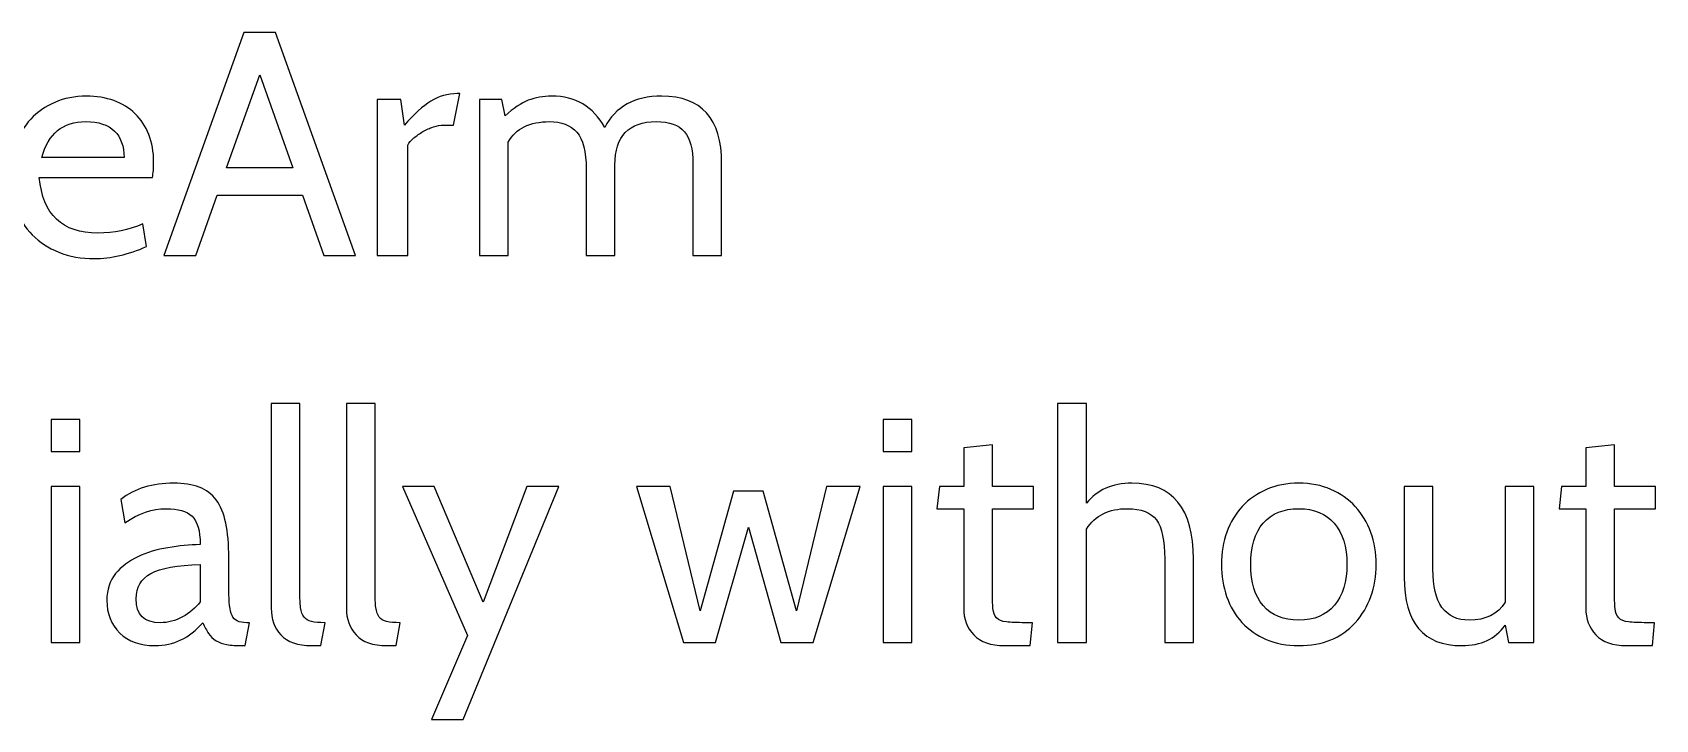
# Model space of a CAD drawing. Header units: centimetres. Extents: x -24 to 24.1, y -20.7 to 0.5.
# Drawn here: x 19.768 to 24.082, y -9.987 to -8.161 of the extents above; entities that cross this region are included whole.
import ezdxf

# ---------------------------------------------------------------- set-up
doc = ezdxf.new("R2010")
doc.units = ezdxf.units.CM
doc.header["$MEASUREMENT"] = 0
doc.layers.add('Layer 1', color=7, linetype='Continuous')

msp = doc.modelspace()

# ---------------------------------------------------------------- linework, layer by layer
at = {"layer": 'Layer 1', "color": 250}
for points, knots in [([(20.62678, -8.75331), (20.62678, -8.75331), (20.54212, -8.75331), (20.54212, -8.75331), (20.54212, -8.75331), (20.54212, -8.75331), (20.48539, -8.59329), (20.48539, -8.59329), (20.48539, -8.59329), (20.48539, -8.59329), (20.25848, -8.59329), (20.25848, -8.59329), (20.25848, -8.59329), (20.25848, -8.59329), (20.20175, -8.75331), (20.20175, -8.75331), (20.20175, -8.75331), (20.20175, -8.75331), (20.11709, -8.75331), (20.11709, -8.75331), (20.11709, -8.75331), (20.11709, -8.75331), (20.3296, -8.16064), (20.3296, -8.16064), (20.3296, -8.16064), (20.3296, -8.16064), (20.41427, -8.16064), (20.41427, -8.16064), (20.41427, -8.16064), (20.41427, -8.16064), (20.62678, -8.75331), (20.62678, -8.75331)], [0, 0, 0, 0, 0.11111111, 0.11111111, 0.11111111, 0.11111111, 0.22222222, 0.22222222, 0.22222222, 0.22222222, 0.33333333, 0.33333333, 0.33333333, 0.33333333, 0.44444444, 0.44444444, 0.44444444, 0.44444444, 0.55555556, 0.55555556, 0.55555556, 0.55555556, 0.66666667, 0.66666667, 0.66666667, 0.66666667, 0.77777778, 0.77777778, 0.77777778, 0.77777778, 1, 1, 1, 1]), ([(20.45999, -8.52048), (20.45999, -8.52048), (20.37193, -8.27325), (20.37193, -8.27325), (20.37193, -8.27325), (20.37193, -8.27325), (20.28388, -8.52048), (20.28388, -8.52048), (20.28388, -8.52048), (20.28388, -8.52048), (20.45999, -8.52048), (20.45999, -8.52048)], [0, 0, 0, 0, 0.25, 0.25, 0.25, 0.25, 0.5, 0.5, 0.5, 0.5, 1, 1, 1, 1]), ([(20.90364, -8.3232), (20.90364, -8.3232), (20.88671, -8.40702), (20.88671, -8.40702), (20.88671, -8.40702), (20.88671, -8.40702), (20.86046, -8.40702), (20.86046, -8.40702), (20.86046, -8.40702), (20.852, -8.40702), (20.84297, -8.40857), (20.83337, -8.41168), (20.83337, -8.41168), (20.82378, -8.41478), (20.8146, -8.41888), (20.80585, -8.42396), (20.80585, -8.42396), (20.79711, -8.42904), (20.78906, -8.43468), (20.78172, -8.44089), (20.78172, -8.44089), (20.77439, -8.4471), (20.76902, -8.45359), (20.76564, -8.46036), (20.76564, -8.46036), (20.76564, -8.46036), (20.76564, -8.75331), (20.76564, -8.75331), (20.76564, -8.75331), (20.76564, -8.75331), (20.68436, -8.75331), (20.68436, -8.75331), (20.68436, -8.75331), (20.68436, -8.75331), (20.68436, -8.33844), (20.68436, -8.33844), (20.68436, -8.33844), (20.68436, -8.33844), (20.74701, -8.33844), (20.74701, -8.33844), (20.74701, -8.33844), (20.74701, -8.33844), (20.75632, -8.40702), (20.75632, -8.40702), (20.75632, -8.40702), (20.78229, -8.37767), (20.80585, -8.35636), (20.82702, -8.3431), (20.82702, -8.3431), (20.84819, -8.32983), (20.87147, -8.3232), (20.89687, -8.3232), (20.89687, -8.3232), (20.89687, -8.3232), (20.90364, -8.3232), (20.90364, -8.3232)], [0, 0, 0, 0, 0.06666667, 0.06666667, 0.06666667, 0.06666667, 0.13333333, 0.13333333, 0.13333333, 0.13333333, 0.2, 0.2, 0.2, 0.2, 0.26666667, 0.26666667, 0.26666667, 0.26666667, 0.33333333, 0.33333333, 0.33333333, 0.33333333, 0.4, 0.4, 0.4, 0.4, 0.46666667, 0.46666667, 0.46666667, 0.46666667, 0.53333333, 0.53333333, 0.53333333, 0.53333333, 0.6, 0.6, 0.6, 0.6, 0.66666667, 0.66666667, 0.66666667, 0.66666667, 0.73333333, 0.73333333, 0.73333333, 0.73333333, 0.8, 0.8, 0.8, 0.8, 0.86666667, 0.86666667, 0.86666667, 0.86666667, 1, 1, 1, 1]), ([(20.08661, -8.54588), (20.08661, -8.54588), (19.78604, -8.54588), (19.78604, -8.54588), (19.78604, -8.54588), (19.79507, -8.64465), (19.847, -8.69404), (19.94183, -8.69404), (19.94183, -8.69404), (19.98416, -8.69404), (20.02395, -8.68586), (20.06121, -8.66949), (20.06121, -8.66949), (20.06121, -8.66949), (20.07137, -8.7296), (20.07137, -8.7296), (20.07137, -8.7296), (20.02226, -8.75105), (19.97598, -8.76178), (19.93251, -8.76178), (19.93251, -8.76178), (19.89752, -8.76178), (19.86605, -8.75613), (19.83811, -8.74484), (19.83811, -8.74484), (19.81017, -8.73355), (19.7866, -8.71817), (19.76741, -8.6987), (19.76741, -8.6987), (19.74822, -8.67923), (19.73355, -8.65608), (19.72339, -8.62927), (19.72339, -8.62927), (19.71323, -8.60246), (19.70815, -8.57353), (19.70815, -8.54249), (19.70815, -8.54249), (19.70815, -8.51257), (19.71294, -8.48463), (19.72254, -8.45867), (19.72254, -8.45867), (19.73214, -8.4327), (19.74568, -8.41027), (19.76318, -8.39136), (19.76318, -8.39136), (19.78068, -8.37245), (19.80199, -8.35749), (19.8271, -8.34649), (19.8271, -8.34649), (19.85222, -8.33548), (19.8803, -8.32997), (19.91135, -8.32997), (19.91135, -8.32997), (19.93788, -8.32997), (19.96215, -8.33393), (19.98416, -8.34183), (19.98416, -8.34183), (20.00617, -8.34973), (20.02494, -8.3613), (20.04046, -8.37654), (20.04046, -8.37654), (20.05599, -8.39178), (20.06812, -8.41027), (20.07687, -8.432), (20.07687, -8.432), (20.08562, -8.45373), (20.08999, -8.47814), (20.08999, -8.50524), (20.08999, -8.50524), (20.08999, -8.52104), (20.08887, -8.53459), (20.08661, -8.54588)], [0, 0, 0, 0, 0.05263158, 0.05263158, 0.05263158, 0.05263158, 0.10526316, 0.10526316, 0.10526316, 0.10526316, 0.15789474, 0.15789474, 0.15789474, 0.15789474, 0.21052632, 0.21052632, 0.21052632, 0.21052632, 0.26315789, 0.26315789, 0.26315789, 0.26315789, 0.31578947, 0.31578947, 0.31578947, 0.31578947, 0.36842105, 0.36842105, 0.36842105, 0.36842105, 0.42105263, 0.42105263, 0.42105263, 0.42105263, 0.47368421, 0.47368421, 0.47368421, 0.47368421, 0.52631579, 0.52631579, 0.52631579, 0.52631579, 0.57894737, 0.57894737, 0.57894737, 0.57894737, 0.63157895, 0.63157895, 0.63157895, 0.63157895, 0.68421053, 0.68421053, 0.68421053, 0.68421053, 0.73684211, 0.73684211, 0.73684211, 0.73684211, 0.78947368, 0.78947368, 0.78947368, 0.78947368, 0.84210526, 0.84210526, 0.84210526, 0.84210526, 0.89473684, 0.89473684, 0.89473684, 0.89473684, 1, 1, 1, 1]), ([(21.59961, -8.75331), (21.59961, -8.75331), (21.52341, -8.75331), (21.52341, -8.75331), (21.52341, -8.75331), (21.52341, -8.75331), (21.52341, -8.50947), (21.52341, -8.50947), (21.52341, -8.50947), (21.52341, -8.47052), (21.51579, -8.44216), (21.50055, -8.42438), (21.50055, -8.42438), (21.48531, -8.4066), (21.46047, -8.39771), (21.42604, -8.39771), (21.42604, -8.39771), (21.35266, -8.39771), (21.31597, -8.43609), (21.31597, -8.51286), (21.31597, -8.51286), (21.31597, -8.51286), (21.31597, -8.75331), (21.31597, -8.75331), (21.31597, -8.75331), (21.31597, -8.75331), (21.23977, -8.75331), (21.23977, -8.75331), (21.23977, -8.75331), (21.23977, -8.75331), (21.23977, -8.52471), (21.23977, -8.52471), (21.23977, -8.52471), (21.23977, -8.4773), (21.23145, -8.44428), (21.21479, -8.42565), (21.21479, -8.42565), (21.19814, -8.40702), (21.17401, -8.39771), (21.1424, -8.39771), (21.1424, -8.39771), (21.08935, -8.39771), (21.05266, -8.41577), (21.03234, -8.4519), (21.03234, -8.4519), (21.03234, -8.4519), (21.03234, -8.75331), (21.03234, -8.75331), (21.03234, -8.75331), (21.03234, -8.75331), (20.95614, -8.75331), (20.95614, -8.75331), (20.95614, -8.75331), (20.95614, -8.75331), (20.95614, -8.33844), (20.95614, -8.33844), (20.95614, -8.33844), (20.95614, -8.33844), (21.0154, -8.33844), (21.0154, -8.33844), (21.0154, -8.33844), (21.0154, -8.33844), (21.02387, -8.38247), (21.02387, -8.38247), (21.02387, -8.38247), (21.04645, -8.36215), (21.06705, -8.34832), (21.08568, -8.34098), (21.08568, -8.34098), (21.1043, -8.33364), (21.12519, -8.32997), (21.14833, -8.32997), (21.14833, -8.32997), (21.21155, -8.32997), (21.2584, -8.35763), (21.28888, -8.41295), (21.28888, -8.41295), (21.31766, -8.35763), (21.36818, -8.32997), (21.44043, -8.32997), (21.44043, -8.32997), (21.54655, -8.32997), (21.59961, -8.38952), (21.59961, -8.50862), (21.59961, -8.50862), (21.59961, -8.50862), (21.59961, -8.75331), (21.59961, -8.75331)], [0, 0, 0, 0, 0.04347826, 0.04347826, 0.04347826, 0.04347826, 0.08695652, 0.08695652, 0.08695652, 0.08695652, 0.13043478, 0.13043478, 0.13043478, 0.13043478, 0.17391304, 0.17391304, 0.17391304, 0.17391304, 0.2173913, 0.2173913, 0.2173913, 0.2173913, 0.26086957, 0.26086957, 0.26086957, 0.26086957, 0.30434783, 0.30434783, 0.30434783, 0.30434783, 0.34782609, 0.34782609, 0.34782609, 0.34782609, 0.39130435, 0.39130435, 0.39130435, 0.39130435, 0.43478261, 0.43478261, 0.43478261, 0.43478261, 0.47826087, 0.47826087, 0.47826087, 0.47826087, 0.52173913, 0.52173913, 0.52173913, 0.52173913, 0.56521739, 0.56521739, 0.56521739, 0.56521739, 0.60869565, 0.60869565, 0.60869565, 0.60869565, 0.65217391, 0.65217391, 0.65217391, 0.65217391, 0.69565217, 0.69565217, 0.69565217, 0.69565217, 0.73913043, 0.73913043, 0.73913043, 0.73913043, 0.7826087, 0.7826087, 0.7826087, 0.7826087, 0.82608696, 0.82608696, 0.82608696, 0.82608696, 0.86956522, 0.86956522, 0.86956522, 0.86956522, 0.91304348, 0.91304348, 0.91304348, 0.91304348, 1, 1, 1, 1]), ([(19.90965, -8.39771), (19.84813, -8.39771), (19.80918, -8.4296), (19.79281, -8.49338), (19.79281, -8.49338), (19.79281, -8.49338), (20.01125, -8.49338), (20.01125, -8.49338), (20.01125, -8.49338), (20.01125, -8.4629), (20.00279, -8.43934), (19.98585, -8.42269), (19.98585, -8.42269), (19.96892, -8.40603), (19.94352, -8.39771), (19.90965, -8.39771)], [0, 0, 0, 0, 0.2, 0.2, 0.2, 0.2, 0.4, 0.4, 0.4, 0.4, 0.6, 0.6, 0.6, 0.6, 1, 1, 1, 1]), ([(20.54548, -9.72953), (20.54548, -9.72953), (20.53447, -9.79049), (20.53447, -9.79049), (20.53447, -9.79049), (20.53447, -9.79049), (20.50992, -9.79049), (20.50992, -9.79049), (20.50992, -9.79049), (20.47266, -9.79049), (20.44543, -9.78103), (20.42821, -9.76212), (20.42821, -9.76212), (20.411, -9.74321), (20.40239, -9.71937), (20.40239, -9.69058), (20.40239, -9.69058), (20.40239, -9.69058), (20.40239, -9.14702), (20.40239, -9.14702), (20.40239, -9.14702), (20.40239, -9.14702), (20.47859, -9.14702), (20.47859, -9.14702), (20.47859, -9.14702), (20.47859, -9.14702), (20.47859, -9.64655), (20.47859, -9.64655), (20.47859, -9.64655), (20.47859, -9.66405), (20.4793, -9.6783), (20.48071, -9.68931), (20.48071, -9.68931), (20.48212, -9.70032), (20.48508, -9.70878), (20.4896, -9.71471), (20.4896, -9.71471), (20.49411, -9.72064), (20.50075, -9.72459), (20.50949, -9.72656), (20.50949, -9.72656), (20.51824, -9.72854), (20.53024, -9.72953), (20.54548, -9.72953)], [0, 0, 0, 0, 0.08333333, 0.08333333, 0.08333333, 0.08333333, 0.16666667, 0.16666667, 0.16666667, 0.16666667, 0.25, 0.25, 0.25, 0.25, 0.33333333, 0.33333333, 0.33333333, 0.33333333, 0.41666667, 0.41666667, 0.41666667, 0.41666667, 0.5, 0.5, 0.5, 0.5, 0.58333333, 0.58333333, 0.58333333, 0.58333333, 0.66666667, 0.66666667, 0.66666667, 0.66666667, 0.75, 0.75, 0.75, 0.75, 0.83333333, 0.83333333, 0.83333333, 0.83333333, 1, 1, 1, 1]), ([(20.74529, -9.72953), (20.74529, -9.72953), (20.73428, -9.79049), (20.73428, -9.79049), (20.73428, -9.79049), (20.73428, -9.79049), (20.70973, -9.79049), (20.70973, -9.79049), (20.70973, -9.79049), (20.67247, -9.79049), (20.64524, -9.78103), (20.62802, -9.76212), (20.62802, -9.76212), (20.61081, -9.74321), (20.6022, -9.71937), (20.6022, -9.69058), (20.6022, -9.69058), (20.6022, -9.69058), (20.6022, -9.14702), (20.6022, -9.14702), (20.6022, -9.14702), (20.6022, -9.14702), (20.6784, -9.14702), (20.6784, -9.14702), (20.6784, -9.14702), (20.6784, -9.14702), (20.6784, -9.64655), (20.6784, -9.64655), (20.6784, -9.64655), (20.6784, -9.66405), (20.67911, -9.6783), (20.68052, -9.68931), (20.68052, -9.68931), (20.68193, -9.70032), (20.68489, -9.70878), (20.68941, -9.71471), (20.68941, -9.71471), (20.69392, -9.72064), (20.70056, -9.72459), (20.7093, -9.72656), (20.7093, -9.72656), (20.71805, -9.72854), (20.73005, -9.72953), (20.74529, -9.72953)], [0, 0, 0, 0, 0.08333333, 0.08333333, 0.08333333, 0.08333333, 0.16666667, 0.16666667, 0.16666667, 0.16666667, 0.25, 0.25, 0.25, 0.25, 0.33333333, 0.33333333, 0.33333333, 0.33333333, 0.41666667, 0.41666667, 0.41666667, 0.41666667, 0.5, 0.5, 0.5, 0.5, 0.58333333, 0.58333333, 0.58333333, 0.58333333, 0.66666667, 0.66666667, 0.66666667, 0.66666667, 0.75, 0.75, 0.75, 0.75, 0.83333333, 0.83333333, 0.83333333, 0.83333333, 1, 1, 1, 1]), ([(22.8535, -9.78202), (22.8535, -9.78202), (22.7773, -9.78202), (22.7773, -9.78202), (22.7773, -9.78202), (22.7773, -9.78202), (22.7773, -9.56019), (22.7773, -9.56019), (22.7773, -9.56019), (22.7773, -9.51109), (22.76996, -9.47651), (22.75529, -9.45648), (22.75529, -9.45648), (22.74061, -9.43644), (22.71493, -9.42642), (22.67824, -9.42642), (22.67824, -9.42642), (22.62857, -9.42642), (22.59245, -9.44448), (22.56987, -9.48061), (22.56987, -9.48061), (22.56987, -9.48061), (22.56987, -9.78202), (22.56987, -9.78202), (22.56987, -9.78202), (22.56987, -9.78202), (22.49282, -9.78202), (22.49282, -9.78202), (22.49282, -9.78202), (22.49282, -9.78202), (22.49282, -9.14702), (22.49282, -9.14702), (22.49282, -9.14702), (22.49282, -9.14702), (22.56987, -9.14702), (22.56987, -9.14702), (22.56987, -9.14702), (22.56987, -9.14702), (22.56987, -9.41203), (22.56987, -9.41203), (22.56987, -9.41203), (22.59753, -9.37647), (22.6376, -9.35868), (22.69009, -9.35868), (22.69009, -9.35868), (22.79903, -9.35868), (22.8535, -9.42585), (22.8535, -9.56019), (22.8535, -9.56019), (22.8535, -9.56019), (22.8535, -9.78202), (22.8535, -9.78202)], [0, 0, 0, 0, 0.07142857, 0.07142857, 0.07142857, 0.07142857, 0.14285714, 0.14285714, 0.14285714, 0.14285714, 0.21428571, 0.21428571, 0.21428571, 0.21428571, 0.28571429, 0.28571429, 0.28571429, 0.28571429, 0.35714286, 0.35714286, 0.35714286, 0.35714286, 0.42857143, 0.42857143, 0.42857143, 0.42857143, 0.5, 0.5, 0.5, 0.5, 0.57142857, 0.57142857, 0.57142857, 0.57142857, 0.64285714, 0.64285714, 0.64285714, 0.64285714, 0.71428571, 0.71428571, 0.71428571, 0.71428571, 0.78571429, 0.78571429, 0.78571429, 0.78571429, 0.85714286, 0.85714286, 0.85714286, 0.85714286, 1, 1, 1, 1]), ([(19.89355, -9.27402), (19.89355, -9.27402), (19.81735, -9.27402), (19.81735, -9.27402), (19.81735, -9.27402), (19.81735, -9.27402), (19.81735, -9.18935), (19.81735, -9.18935), (19.81735, -9.18935), (19.81735, -9.18935), (19.89355, -9.18935), (19.89355, -9.18935), (19.89355, -9.18935), (19.89355, -9.18935), (19.89355, -9.27402), (19.89355, -9.27402)], [0, 0, 0, 0, 0.2, 0.2, 0.2, 0.2, 0.4, 0.4, 0.4, 0.4, 0.6, 0.6, 0.6, 0.6, 1, 1, 1, 1]), ([(22.10505, -9.27402), (22.10505, -9.27402), (22.02885, -9.27402), (22.02885, -9.27402), (22.02885, -9.27402), (22.02885, -9.27402), (22.02885, -9.18935), (22.02885, -9.18935), (22.02885, -9.18935), (22.02885, -9.18935), (22.10505, -9.18935), (22.10505, -9.18935), (22.10505, -9.18935), (22.10505, -9.18935), (22.10505, -9.27402), (22.10505, -9.27402)], [0, 0, 0, 0, 0.2, 0.2, 0.2, 0.2, 0.4, 0.4, 0.4, 0.4, 0.6, 0.6, 0.6, 0.6, 1, 1, 1, 1]), ([(22.42593, -9.72953), (22.42593, -9.72953), (22.42, -9.79049), (22.42, -9.79049), (22.42, -9.79049), (22.42, -9.79049), (22.35142, -9.79049), (22.35142, -9.79049), (22.35142, -9.79049), (22.31474, -9.79049), (22.2875, -9.78089), (22.26972, -9.7617), (22.26972, -9.7617), (22.25194, -9.74251), (22.24305, -9.71908), (22.24305, -9.69143), (22.24305, -9.69143), (22.24305, -9.69143), (22.24305, -9.42642), (22.24305, -9.42642), (22.24305, -9.42642), (22.24305, -9.42642), (22.17193, -9.42642), (22.17193, -9.42642), (22.17193, -9.42642), (22.17193, -9.42642), (22.1787, -9.36715), (22.1787, -9.36715), (22.1787, -9.36715), (22.1787, -9.36715), (22.24305, -9.36715), (22.24305, -9.36715), (22.24305, -9.36715), (22.24305, -9.36715), (22.24305, -9.2647), (22.24305, -9.2647), (22.24305, -9.2647), (22.24305, -9.2647), (22.31925, -9.25708), (22.31925, -9.25708), (22.31925, -9.25708), (22.31925, -9.25708), (22.31925, -9.36715), (22.31925, -9.36715), (22.31925, -9.36715), (22.31925, -9.36715), (22.42847, -9.36715), (22.42847, -9.36715), (22.42847, -9.36715), (22.42847, -9.36715), (22.42847, -9.42642), (22.42847, -9.42642), (22.42847, -9.42642), (22.42847, -9.42642), (22.31925, -9.42642), (22.31925, -9.42642), (22.31925, -9.42642), (22.31925, -9.42642), (22.31925, -9.64486), (22.31925, -9.64486), (22.31925, -9.64486), (22.31925, -9.66462), (22.31982, -9.68014), (22.32094, -9.69143), (22.32094, -9.69143), (22.32207, -9.70272), (22.32532, -9.71118), (22.33068, -9.71683), (22.33068, -9.71683), (22.33604, -9.72247), (22.34465, -9.726), (22.3565, -9.72741), (22.3565, -9.72741), (22.36836, -9.72882), (22.38501, -9.72953), (22.40646, -9.72953), (22.40646, -9.72953), (22.40646, -9.72953), (22.42593, -9.72953), (22.42593, -9.72953)], [0, 0, 0, 0, 0.04761905, 0.04761905, 0.04761905, 0.04761905, 0.0952381, 0.0952381, 0.0952381, 0.0952381, 0.14285714, 0.14285714, 0.14285714, 0.14285714, 0.19047619, 0.19047619, 0.19047619, 0.19047619, 0.23809524, 0.23809524, 0.23809524, 0.23809524, 0.28571429, 0.28571429, 0.28571429, 0.28571429, 0.33333333, 0.33333333, 0.33333333, 0.33333333, 0.38095238, 0.38095238, 0.38095238, 0.38095238, 0.42857143, 0.42857143, 0.42857143, 0.42857143, 0.47619048, 0.47619048, 0.47619048, 0.47619048, 0.52380952, 0.52380952, 0.52380952, 0.52380952, 0.57142857, 0.57142857, 0.57142857, 0.57142857, 0.61904762, 0.61904762, 0.61904762, 0.61904762, 0.66666667, 0.66666667, 0.66666667, 0.66666667, 0.71428571, 0.71428571, 0.71428571, 0.71428571, 0.76190476, 0.76190476, 0.76190476, 0.76190476, 0.80952381, 0.80952381, 0.80952381, 0.80952381, 0.85714286, 0.85714286, 0.85714286, 0.85714286, 0.9047619, 0.9047619, 0.9047619, 0.9047619, 1, 1, 1, 1]), ([(24.07949, -9.72953), (24.07949, -9.72953), (24.07356, -9.79049), (24.07356, -9.79049), (24.07356, -9.79049), (24.07356, -9.79049), (24.00498, -9.79049), (24.00498, -9.79049), (24.00498, -9.79049), (23.9683, -9.79049), (23.94106, -9.78089), (23.92328, -9.7617), (23.92328, -9.7617), (23.9055, -9.74251), (23.89661, -9.71908), (23.89661, -9.69143), (23.89661, -9.69143), (23.89661, -9.69143), (23.89661, -9.42642), (23.89661, -9.42642), (23.89661, -9.42642), (23.89661, -9.42642), (23.82549, -9.42642), (23.82549, -9.42642), (23.82549, -9.42642), (23.82549, -9.42642), (23.83226, -9.36715), (23.83226, -9.36715), (23.83226, -9.36715), (23.83226, -9.36715), (23.89661, -9.36715), (23.89661, -9.36715), (23.89661, -9.36715), (23.89661, -9.36715), (23.89661, -9.2647), (23.89661, -9.2647), (23.89661, -9.2647), (23.89661, -9.2647), (23.97281, -9.25708), (23.97281, -9.25708), (23.97281, -9.25708), (23.97281, -9.25708), (23.97281, -9.36715), (23.97281, -9.36715), (23.97281, -9.36715), (23.97281, -9.36715), (24.08203, -9.36715), (24.08203, -9.36715), (24.08203, -9.36715), (24.08203, -9.36715), (24.08203, -9.42642), (24.08203, -9.42642), (24.08203, -9.42642), (24.08203, -9.42642), (23.97281, -9.42642), (23.97281, -9.42642), (23.97281, -9.42642), (23.97281, -9.42642), (23.97281, -9.64486), (23.97281, -9.64486), (23.97281, -9.64486), (23.97281, -9.66462), (23.97338, -9.68014), (23.9745, -9.69143), (23.9745, -9.69143), (23.97563, -9.70272), (23.97888, -9.71118), (23.98424, -9.71683), (23.98424, -9.71683), (23.9896, -9.72247), (23.99821, -9.726), (24.01006, -9.72741), (24.01006, -9.72741), (24.02192, -9.72882), (24.03857, -9.72953), (24.06002, -9.72953), (24.06002, -9.72953), (24.06002, -9.72953), (24.07949, -9.72953), (24.07949, -9.72953)], [0, 0, 0, 0, 0.04761905, 0.04761905, 0.04761905, 0.04761905, 0.0952381, 0.0952381, 0.0952381, 0.0952381, 0.14285714, 0.14285714, 0.14285714, 0.14285714, 0.19047619, 0.19047619, 0.19047619, 0.19047619, 0.23809524, 0.23809524, 0.23809524, 0.23809524, 0.28571429, 0.28571429, 0.28571429, 0.28571429, 0.33333333, 0.33333333, 0.33333333, 0.33333333, 0.38095238, 0.38095238, 0.38095238, 0.38095238, 0.42857143, 0.42857143, 0.42857143, 0.42857143, 0.47619048, 0.47619048, 0.47619048, 0.47619048, 0.52380952, 0.52380952, 0.52380952, 0.52380952, 0.57142857, 0.57142857, 0.57142857, 0.57142857, 0.61904762, 0.61904762, 0.61904762, 0.61904762, 0.66666667, 0.66666667, 0.66666667, 0.66666667, 0.71428571, 0.71428571, 0.71428571, 0.71428571, 0.76190476, 0.76190476, 0.76190476, 0.76190476, 0.80952381, 0.80952381, 0.80952381, 0.80952381, 0.85714286, 0.85714286, 0.85714286, 0.85714286, 0.9047619, 0.9047619, 0.9047619, 0.9047619, 1, 1, 1, 1]), ([(20.34482, -9.72953), (20.34482, -9.72953), (20.33296, -9.79049), (20.33296, -9.79049), (20.33296, -9.79049), (20.33296, -9.79049), (20.32704, -9.79049), (20.32704, -9.79049), (20.32704, -9.79049), (20.3101, -9.79049), (20.29599, -9.7895), (20.2847, -9.78752), (20.2847, -9.78752), (20.27342, -9.78555), (20.26382, -9.78216), (20.25592, -9.77736), (20.25592, -9.77736), (20.24802, -9.77257), (20.24138, -9.76622), (20.23602, -9.75831), (20.23602, -9.75831), (20.23066, -9.75041), (20.22544, -9.74082), (20.22036, -9.72953), (20.22036, -9.72953), (20.18536, -9.77017), (20.14303, -9.79049), (20.09336, -9.79049), (20.09336, -9.79049), (20.05441, -9.79049), (20.02337, -9.77934), (20.00022, -9.75704), (20.00022, -9.75704), (19.97708, -9.73475), (19.96551, -9.70582), (19.96551, -9.67026), (19.96551, -9.67026), (19.96551, -9.64147), (19.97327, -9.61777), (19.98879, -9.59914), (19.98879, -9.59914), (20.00432, -9.58051), (20.02407, -9.56555), (20.04806, -9.55427), (20.04806, -9.55427), (20.07205, -9.54298), (20.09872, -9.53493), (20.12807, -9.53014), (20.12807, -9.53014), (20.15742, -9.52534), (20.18593, -9.52266), (20.21358, -9.52209), (20.21358, -9.52209), (20.21358, -9.48484), (20.20639, -9.45958), (20.19199, -9.44632), (20.19199, -9.44632), (20.1776, -9.43305), (20.1546, -9.42642), (20.12299, -9.42642), (20.12299, -9.42642), (20.08687, -9.42642), (20.05046, -9.43884), (20.01377, -9.46367), (20.01377, -9.46367), (20.01377, -9.46367), (20.00276, -9.40187), (20.00276, -9.40187), (20.00276, -9.40187), (20.04002, -9.37308), (20.08687, -9.35868), (20.14331, -9.35868), (20.14331, -9.35868), (20.16984, -9.35868), (20.19242, -9.36221), (20.21104, -9.36927), (20.21104, -9.36927), (20.22967, -9.37632), (20.24477, -9.38761), (20.25634, -9.40314), (20.25634, -9.40314), (20.26791, -9.41866), (20.27638, -9.43912), (20.28174, -9.46452), (20.28174, -9.46452), (20.2871, -9.48992), (20.28978, -9.52096), (20.28978, -9.55765), (20.28978, -9.55765), (20.28978, -9.55765), (20.28978, -9.64232), (20.28978, -9.64232), (20.28978, -9.64232), (20.28978, -9.67506), (20.29261, -9.69778), (20.29825, -9.71048), (20.29825, -9.71048), (20.3039, -9.72318), (20.31688, -9.72953), (20.3372, -9.72953), (20.3372, -9.72953), (20.3372, -9.72953), (20.34482, -9.72953), (20.34482, -9.72953)], [0, 0, 0, 0, 0.03703704, 0.03703704, 0.03703704, 0.03703704, 0.07407407, 0.07407407, 0.07407407, 0.07407407, 0.11111111, 0.11111111, 0.11111111, 0.11111111, 0.14814815, 0.14814815, 0.14814815, 0.14814815, 0.18518519, 0.18518519, 0.18518519, 0.18518519, 0.22222222, 0.22222222, 0.22222222, 0.22222222, 0.25925926, 0.25925926, 0.25925926, 0.25925926, 0.2962963, 0.2962963, 0.2962963, 0.2962963, 0.33333333, 0.33333333, 0.33333333, 0.33333333, 0.37037037, 0.37037037, 0.37037037, 0.37037037, 0.40740741, 0.40740741, 0.40740741, 0.40740741, 0.44444444, 0.44444444, 0.44444444, 0.44444444, 0.48148148, 0.48148148, 0.48148148, 0.48148148, 0.51851852, 0.51851852, 0.51851852, 0.51851852, 0.55555556, 0.55555556, 0.55555556, 0.55555556, 0.59259259, 0.59259259, 0.59259259, 0.59259259, 0.62962963, 0.62962963, 0.62962963, 0.62962963, 0.66666667, 0.66666667, 0.66666667, 0.66666667, 0.7037037, 0.7037037, 0.7037037, 0.7037037, 0.74074074, 0.74074074, 0.74074074, 0.74074074, 0.77777778, 0.77777778, 0.77777778, 0.77777778, 0.81481481, 0.81481481, 0.81481481, 0.81481481, 0.85185185, 0.85185185, 0.85185185, 0.85185185, 0.88888889, 0.88888889, 0.88888889, 0.88888889, 0.92592593, 0.92592593, 0.92592593, 0.92592593, 1, 1, 1, 1]), ([(23.28361, -9.72953), (23.24693, -9.77017), (23.19697, -9.79049), (23.13375, -9.79049), (23.13375, -9.79049), (23.10158, -9.79049), (23.07279, -9.78498), (23.04739, -9.77398), (23.04739, -9.77398), (23.02199, -9.76297), (23.0004, -9.74787), (22.98262, -9.72868), (22.98262, -9.72868), (22.96484, -9.70949), (22.9513, -9.68663), (22.94198, -9.6601), (22.94198, -9.6601), (22.93267, -9.63357), (22.92801, -9.60507), (22.92801, -9.57459), (22.92801, -9.57459), (22.92801, -9.54354), (22.93281, -9.5149), (22.94241, -9.48865), (22.94241, -9.48865), (22.952, -9.4624), (22.96569, -9.43968), (22.98347, -9.42049), (22.98347, -9.42049), (23.00125, -9.4013), (23.02284, -9.3862), (23.04824, -9.3752), (23.04824, -9.3752), (23.07364, -9.36419), (23.10215, -9.35868), (23.13375, -9.35868), (23.13375, -9.35868), (23.16536, -9.35868), (23.19387, -9.36419), (23.21927, -9.3752), (23.21927, -9.3752), (23.24467, -9.3862), (23.26626, -9.40144), (23.28404, -9.42092), (23.28404, -9.42092), (23.30182, -9.44039), (23.31551, -9.46325), (23.3251, -9.4895), (23.3251, -9.4895), (23.3347, -9.51574), (23.3395, -9.54411), (23.3395, -9.57459), (23.3395, -9.57459), (23.3395, -9.63667), (23.32087, -9.68832), (23.28361, -9.72953)], [0, 0, 0, 0, 0.06666667, 0.06666667, 0.06666667, 0.06666667, 0.13333333, 0.13333333, 0.13333333, 0.13333333, 0.2, 0.2, 0.2, 0.2, 0.26666667, 0.26666667, 0.26666667, 0.26666667, 0.33333333, 0.33333333, 0.33333333, 0.33333333, 0.4, 0.4, 0.4, 0.4, 0.46666667, 0.46666667, 0.46666667, 0.46666667, 0.53333333, 0.53333333, 0.53333333, 0.53333333, 0.6, 0.6, 0.6, 0.6, 0.66666667, 0.66666667, 0.66666667, 0.66666667, 0.73333333, 0.73333333, 0.73333333, 0.73333333, 0.8, 0.8, 0.8, 0.8, 0.86666667, 0.86666667, 0.86666667, 0.86666667, 1, 1, 1, 1]), ([(19.89355, -9.78202), (19.89355, -9.78202), (19.81735, -9.78202), (19.81735, -9.78202), (19.81735, -9.78202), (19.81735, -9.78202), (19.81735, -9.36715), (19.81735, -9.36715), (19.81735, -9.36715), (19.81735, -9.36715), (19.89355, -9.36715), (19.89355, -9.36715), (19.89355, -9.36715), (19.89355, -9.36715), (19.89355, -9.78202), (19.89355, -9.78202)], [0, 0, 0, 0, 0.2, 0.2, 0.2, 0.2, 0.4, 0.4, 0.4, 0.4, 0.6, 0.6, 0.6, 0.6, 1, 1, 1, 1]), ([(21.16693, -9.36715), (21.16693, -9.36715), (20.91293, -9.98691), (20.91293, -9.98691), (20.91293, -9.98691), (20.91293, -9.98691), (20.82826, -9.98691), (20.82826, -9.98691), (20.82826, -9.98691), (20.82826, -9.98691), (20.92394, -9.76339), (20.92394, -9.76339), (20.92394, -9.76339), (20.92394, -9.76339), (20.75122, -9.36715), (20.75122, -9.36715), (20.75122, -9.36715), (20.75122, -9.36715), (20.83588, -9.36715), (20.83588, -9.36715), (20.83588, -9.36715), (20.83588, -9.36715), (20.96542, -9.67534), (20.96542, -9.67534), (20.96542, -9.67534), (20.96542, -9.67534), (21.08226, -9.36715), (21.08226, -9.36715), (21.08226, -9.36715), (21.08226, -9.36715), (21.16693, -9.36715), (21.16693, -9.36715)], [0, 0, 0, 0, 0.11111111, 0.11111111, 0.11111111, 0.11111111, 0.22222222, 0.22222222, 0.22222222, 0.22222222, 0.33333333, 0.33333333, 0.33333333, 0.33333333, 0.44444444, 0.44444444, 0.44444444, 0.44444444, 0.55555556, 0.55555556, 0.55555556, 0.55555556, 0.66666667, 0.66666667, 0.66666667, 0.66666667, 0.77777778, 0.77777778, 0.77777778, 0.77777778, 1, 1, 1, 1]), ([(21.96788, -9.36715), (21.96788, -9.36715), (21.84258, -9.78202), (21.84258, -9.78202), (21.84258, -9.78202), (21.84258, -9.78202), (21.75706, -9.78202), (21.75706, -9.78202), (21.75706, -9.78202), (21.75706, -9.78202), (21.6707, -9.47553), (21.6707, -9.47553), (21.6707, -9.47553), (21.6707, -9.47553), (21.58349, -9.78202), (21.58349, -9.78202), (21.58349, -9.78202), (21.58349, -9.78202), (21.49798, -9.78202), (21.49798, -9.78202), (21.49798, -9.78202), (21.49798, -9.78202), (21.37352, -9.36715), (21.37352, -9.36715), (21.37352, -9.36715), (21.37352, -9.36715), (21.46327, -9.36715), (21.46327, -9.36715), (21.46327, -9.36715), (21.46327, -9.36715), (21.54285, -9.6982), (21.54285, -9.6982), (21.54285, -9.6982), (21.54285, -9.6982), (21.63091, -9.37985), (21.63091, -9.37985), (21.63091, -9.37985), (21.63091, -9.37985), (21.70965, -9.37985), (21.70965, -9.37985), (21.70965, -9.37985), (21.70965, -9.37985), (21.79855, -9.6982), (21.79855, -9.6982), (21.79855, -9.6982), (21.79855, -9.6982), (21.87814, -9.36715), (21.87814, -9.36715), (21.87814, -9.36715), (21.87814, -9.36715), (21.96788, -9.36715), (21.96788, -9.36715)], [0, 0, 0, 0, 0.07142857, 0.07142857, 0.07142857, 0.07142857, 0.14285714, 0.14285714, 0.14285714, 0.14285714, 0.21428571, 0.21428571, 0.21428571, 0.21428571, 0.28571429, 0.28571429, 0.28571429, 0.28571429, 0.35714286, 0.35714286, 0.35714286, 0.35714286, 0.42857143, 0.42857143, 0.42857143, 0.42857143, 0.5, 0.5, 0.5, 0.5, 0.57142857, 0.57142857, 0.57142857, 0.57142857, 0.64285714, 0.64285714, 0.64285714, 0.64285714, 0.71428571, 0.71428571, 0.71428571, 0.71428571, 0.78571429, 0.78571429, 0.78571429, 0.78571429, 0.85714286, 0.85714286, 0.85714286, 0.85714286, 1, 1, 1, 1]), ([(22.10505, -9.78202), (22.10505, -9.78202), (22.02885, -9.78202), (22.02885, -9.78202), (22.02885, -9.78202), (22.02885, -9.78202), (22.02885, -9.36715), (22.02885, -9.36715), (22.02885, -9.36715), (22.02885, -9.36715), (22.10505, -9.36715), (22.10505, -9.36715), (22.10505, -9.36715), (22.10505, -9.36715), (22.10505, -9.78202), (22.10505, -9.78202)], [0, 0, 0, 0, 0.2, 0.2, 0.2, 0.2, 0.4, 0.4, 0.4, 0.4, 0.6, 0.6, 0.6, 0.6, 1, 1, 1, 1]), ([(23.7586, -9.78202), (23.7586, -9.78202), (23.69086, -9.78202), (23.69086, -9.78202), (23.69086, -9.78202), (23.69086, -9.78202), (23.6824, -9.7363), (23.6824, -9.7363), (23.6824, -9.7363), (23.65643, -9.77242), (23.61805, -9.79049), (23.56725, -9.79049), (23.56725, -9.79049), (23.46509, -9.79049), (23.414, -9.72981), (23.414, -9.60845), (23.414, -9.60845), (23.414, -9.60845), (23.414, -9.36715), (23.414, -9.36715), (23.414, -9.36715), (23.414, -9.36715), (23.4902, -9.36715), (23.4902, -9.36715), (23.4902, -9.36715), (23.4902, -9.36715), (23.4902, -9.58729), (23.4902, -9.58729), (23.4902, -9.58729), (23.4902, -9.6776), (23.52238, -9.72275), (23.58672, -9.72275), (23.58672, -9.72275), (23.63075, -9.72275), (23.66264, -9.70695), (23.6824, -9.67534), (23.6824, -9.67534), (23.6824, -9.67534), (23.6824, -9.36715), (23.6824, -9.36715), (23.6824, -9.36715), (23.6824, -9.36715), (23.7586, -9.36715), (23.7586, -9.36715), (23.7586, -9.36715), (23.7586, -9.36715), (23.7586, -9.78202), (23.7586, -9.78202)], [0, 0, 0, 0, 0.07692308, 0.07692308, 0.07692308, 0.07692308, 0.15384615, 0.15384615, 0.15384615, 0.15384615, 0.23076923, 0.23076923, 0.23076923, 0.23076923, 0.30769231, 0.30769231, 0.30769231, 0.30769231, 0.38461538, 0.38461538, 0.38461538, 0.38461538, 0.46153846, 0.46153846, 0.46153846, 0.46153846, 0.53846154, 0.53846154, 0.53846154, 0.53846154, 0.61538462, 0.61538462, 0.61538462, 0.61538462, 0.69230769, 0.69230769, 0.69230769, 0.69230769, 0.76923077, 0.76923077, 0.76923077, 0.76923077, 0.84615385, 0.84615385, 0.84615385, 0.84615385, 1, 1, 1, 1]), ([(23.22773, -9.46537), (23.20572, -9.4394), (23.17439, -9.42642), (23.13375, -9.42642), (23.13375, -9.42642), (23.09311, -9.42642), (23.06165, -9.43926), (23.03935, -9.46494), (23.03935, -9.46494), (23.01705, -9.49062), (23.00591, -9.52717), (23.00591, -9.57459), (23.00591, -9.57459), (23.00591, -9.622), (23.01705, -9.65855), (23.03935, -9.68423), (23.03935, -9.68423), (23.06165, -9.70991), (23.09311, -9.72275), (23.13375, -9.72275), (23.13375, -9.72275), (23.17496, -9.72275), (23.20657, -9.70949), (23.22858, -9.68296), (23.22858, -9.68296), (23.25059, -9.65643), (23.2616, -9.62031), (23.2616, -9.57459), (23.2616, -9.57459), (23.2616, -9.52774), (23.25031, -9.49133), (23.22773, -9.46537)], [0, 0, 0, 0, 0.11111111, 0.11111111, 0.11111111, 0.11111111, 0.22222222, 0.22222222, 0.22222222, 0.22222222, 0.33333333, 0.33333333, 0.33333333, 0.33333333, 0.44444444, 0.44444444, 0.44444444, 0.44444444, 0.55555556, 0.55555556, 0.55555556, 0.55555556, 0.66666667, 0.66666667, 0.66666667, 0.66666667, 0.77777778, 0.77777778, 0.77777778, 0.77777778, 1, 1, 1, 1]), ([(20.21358, -9.67365), (20.21358, -9.67365), (20.21358, -9.57459), (20.21358, -9.57459), (20.21358, -9.57459), (20.15262, -9.57684), (20.10902, -9.58489), (20.08277, -9.59872), (20.08277, -9.59872), (20.05653, -9.61254), (20.0434, -9.63498), (20.0434, -9.66603), (20.0434, -9.66603), (20.0434, -9.70836), (20.06485, -9.72953), (20.10775, -9.72953), (20.10775, -9.72953), (20.12807, -9.72953), (20.14769, -9.72445), (20.16659, -9.71429), (20.16659, -9.71429), (20.1855, -9.70413), (20.20117, -9.69058), (20.21358, -9.67365)], [0, 0, 0, 0, 0.14285714, 0.14285714, 0.14285714, 0.14285714, 0.28571429, 0.28571429, 0.28571429, 0.28571429, 0.42857143, 0.42857143, 0.42857143, 0.42857143, 0.57142857, 0.57142857, 0.57142857, 0.57142857, 0.71428571, 0.71428571, 0.71428571, 0.71428571, 1, 1, 1, 1])]:
    msp.add_open_spline(points, degree=3, knots=knots, dxfattribs=at)

doc.saveas('drawing.dxf')
